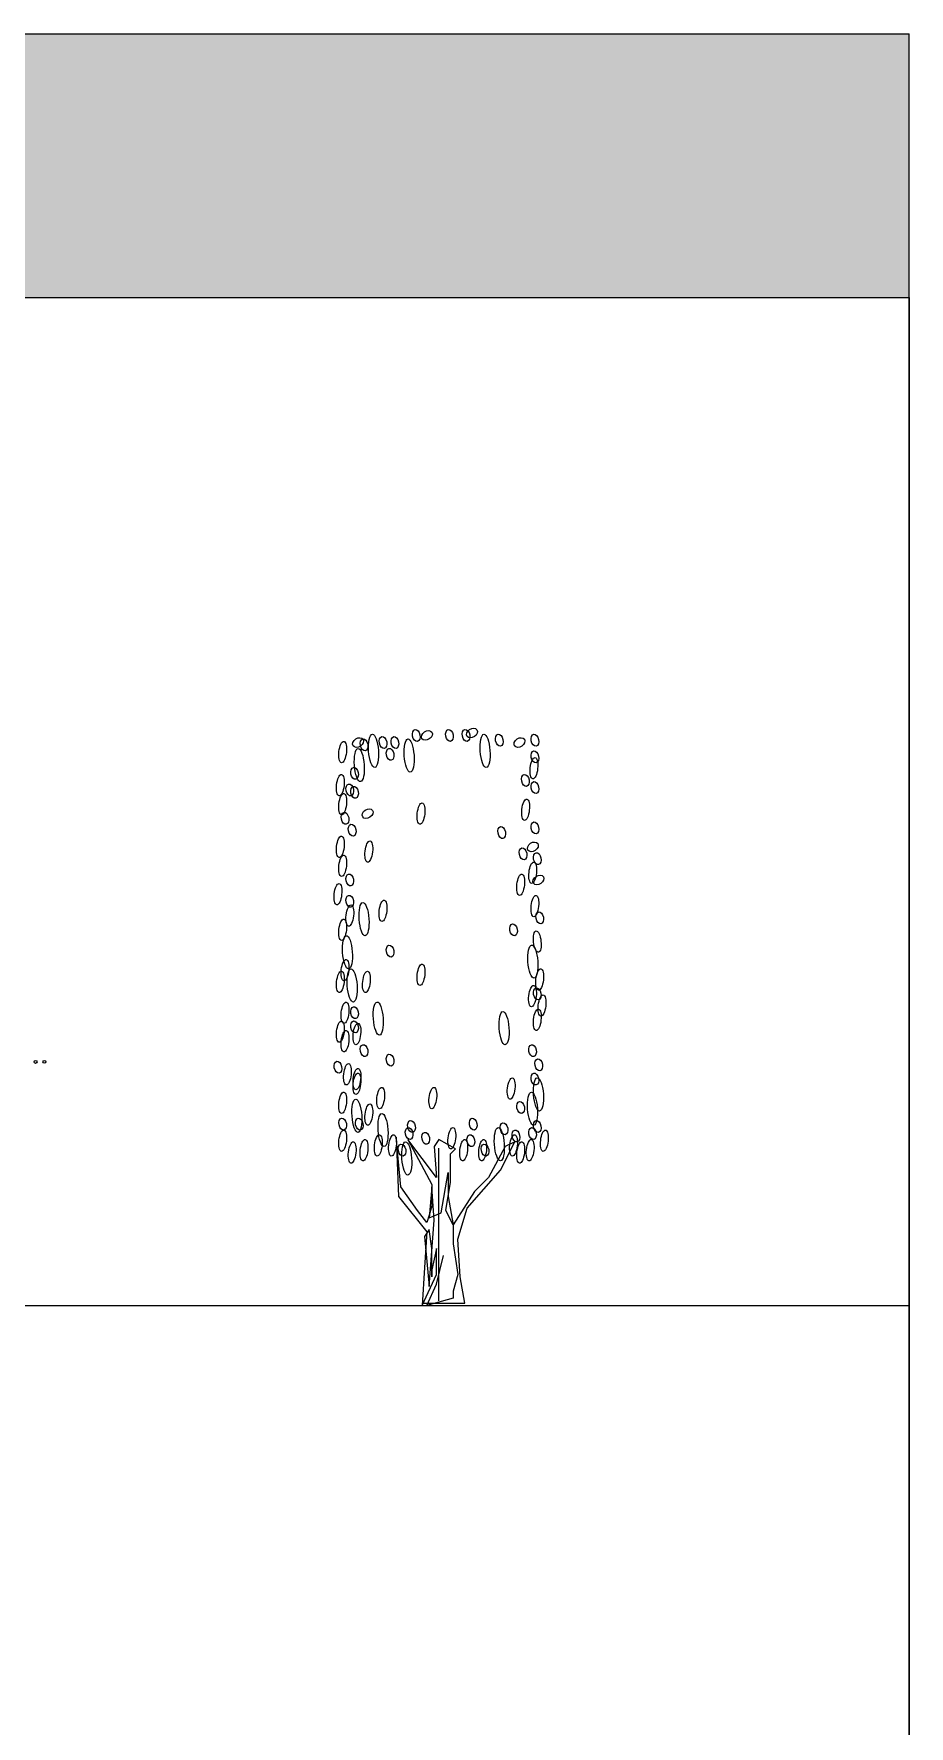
# Model space of a CAD drawing. Header units: millimetres. Extents: x 87938 to 265635, y 330093 to 434310.
# Drawn here: x 251721 to 265635, y 407395 to 434310 of the extents above; entities that cross this region are included whole.
import ezdxf

# ---------------------------------------------------------------- set-up
doc = ezdxf.new("R2010")
doc.units = ezdxf.units.MM
doc.layers.add('www.cad-blocks.net', color=7, linetype='Continuous')

# ---------------------------------------------------------------- blocks, each defined once
blk = doc.blocks.new('A$C0ADB39DF')
for centre in [(9714.218544353556, 3872.111461322929), (9854.288357452519, 3874.077582859609)]:
    blk.add_circle(centre, 23.01598151791608)
blk = doc.blocks.new('A$C1F3D3531')
for p, q in [((1061.828098683036, 1884.489946669841), (986.3803721066797, 2675.976012055238)), ((986.3803721066797, 2675.976012055238), (1024.103906093282, 1733.730876857822)), ((1627.686377312173, 2035.249361526861), (1175.000017851242, 2638.285985819006)), ((1175.000017851242, 2638.285985819006), (1552.238650735817, 1922.179972907004)), ((1665.409911298775, 2638.285985819006), (1589.962184721488, 2525.216597198218)), ((1589.962184721488, 2525.216597198218), (1627.686377312173, 2035.249361526861)), ((1661.743650090531, 2501.710097269563), (1661.743650090531, 71.71010561467847)), ((1929.477283619461, 2487.526916006987), (1665.409911298775, 2638.285985819006)), ((1854.029557043104, 2412.147208578361), (1929.477283619461, 2487.526916006987)), ((2721.678741979529, 2525.216597198218), (2457.611369657912, 2035.249361526861)), ((2646.231015402242, 2148.318750146485), (2872.574195133406, 2600.596304626844)), ((2872.574195133406, 2600.596304626844), (2721.678741979529, 2525.216597198218)), ((1854.029557043104, 1959.869654098235), (1854.029557043104, 2412.147208578361)), ((1325.895471004886, 1507.592099618108), (1061.828098683036, 1884.489946669841)), ((1552.238650735817, 1884.489946669841), (1514.514458145131, 1394.52271099732)), ((1552.238650735817, 1922.179972907004), (1552.238650735817, 1582.971807046735)), ((1589.962184721488, 1356.83302980609), (1552.238650735817, 1884.489946669841)), ((1703.134103889461, 1469.902418426878), (1816.305364452419, 2110.629068955255)), ((1778.581830465817, 1507.592099618108), (1854.029557043104, 1959.869654098235)), ((1816.305364452419, 2110.629068955255), (1816.305364452419, 1733.730876857822)), ((2118.096929364023, 1545.281780809339), (2646.231015402242, 2148.318750146485)), ((2457.611369657912, 2035.249361526861), (2231.268189927912, 1809.110584286216)), ((1024.103906093282, 1733.730876857822), (1476.790924158529, 1168.383933757839)), ((1816.305364452419, 1733.730876857822), (1891.753091028775, 1281.453322377696)), ((2231.268189927912, 1809.110584286216), (1891.753091028775, 1281.453322377696)), ((1476.790924158529, 1319.143003568926), (1325.895471004886, 1507.592099618108)), ((1514.514458145131, 1432.212392189715), (1476.790924158529, 1319.143003568926)), ((1552.238650735817, 1582.971807046735), (1514.514458145131, 1432.212392189715)), ((1514.514458145131, 1394.52271099732), (1703.134103889461, 1469.902418426878)), ((1514.514458145131, 301.5185059888172), (1589.962184721488, 1356.83302980609)), ((1891.753091028775, 1281.453322377696), (1778.581830465817, 1507.592099618108)), ((1967.201476210379, 1055.314545137982), (2118.096929364023, 1545.281780809339)), ((1514.514458145131, 1206.073614949069), (1439.066731567844, 1093.004226329213)), ((1476.790924158529, 1168.383933757839), (1439.066731567844, 603.0369906569249)), ((1439.066731567844, 1093.004226329213), (1514.514458145131, 301.5185059888172)), ((1552.238650735817, 904.5554753259639), (1514.514458145131, 1206.073614949069)), ((1891.753091028775, 1281.453322377696), (1891.753091028775, 979.9348377086571)), ((1627.686377312173, 904.5554753259639), (1552.238650735817, 565.3469644206925)), ((1552.238650735817, 452.2775757999043), (1552.238650735817, 904.5554753259639)), ((1627.686377312173, 489.967602037068), (1627.686377312173, 904.5554753259639)), ((1891.753091028775, 979.9348377086571), (1967.201476210379, 489.967602037068)), ((2004.925010196748, 452.2775757999043), (1967.201476210379, 1055.314545137982)), ((1439.066731567844, 603.0369906569249), (1401.343197581242, 2.131977817043662e-05)), ((1552.238650735817, 565.3469644206925), (1552.238650735817, 452.2775757999043)), ((1627.686377312173, 339.2081871800474), (1740.857637875131, 791.4857416601735)), ((1401.343197581242, 2.131977817043662e-05), (1627.686377312173, 489.967602037068)), ((1476.790924158529, 2.131977817043662e-05), (1627.686377312173, 339.2081871800474)), ((1967.201476210379, 489.967602037068), (1891.753091028775, 226.1387985604233)), ((2080.372736773337, 37.69004755694186), (2004.925010196748, 452.2775757999043)), ((1401.343197581242, 37.69004755694186), (2080.372736773337, 37.69004755694186)), ((1891.753091028775, 113.0694099396351), (1476.790924158529, 2.131977817043662e-05)), ((1891.753091028775, 226.1387985604233), (1891.753091028775, 113.0694099396351))]:
    blk.add_line(p, q)
for centre, major_axis, ratio, start_param, end_param in [((1307.033045407734, 9064.39681413531), (-18.86176715863106, 94.22437546846018), 0.6202085794488256, -2.837458490390077e-09, 6.283185304342128), ((1835.167131446186, 9064.39681413531), (-18.86176715863106, 94.22437546846018), 0.6202085794488256, -2.837458490390077e-09, 6.283185304342128), ((2099.234503767802, 9064.39681413531), (-18.86176715901933, 94.22437546856449), 0.6202085794569537, -2.828539180654843e-09, 6.283185304351047), ((2193.544326638686, 9102.086840372474), (78.42283921732039, 52.32914782490165), 0.720895792622706, 3.141592663659063, 9.42477797083865), ((382.7982301894808, 8951.327770560456), (78.42283921734446, 52.32914782395605), 0.7208957926185413, 3.141592663659702, 9.424777970839289), ((477.1073944569798, 8913.637744323292), (-18.86176715950659, 94.22437546828495), 0.6202085794469674, -2.852440283973579e-09, 6.283185304327146), ((778.8989593695151, 8951.327425515454), (-18.86176715913066, 94.22437546763278), 0.6202085794627095, -2.8304443233651e-09, 6.283185304349142), ((967.5179465088295, 8951.327425515454), (-18.86176715874237, 94.2243754675284), 0.6202085794545812, -2.839363189011124e-09, 6.283185304340223), ((1476.790594855906, 9064.397159181011), (78.42283921911577, 52.32914782221099), 0.7208957926280603, 3.141592663706656, 9.424777970886243), ((2627.368589806254, 8989.017106706684), (-18.86176715901933, 94.22437546856449), 0.6202085794569537, -2.828539180654843e-09, 6.283185304351047), ((2948.022251012153, 8951.327770560456), (78.42283921734446, 52.32914782395605), 0.7208957926185413, 3.141592663659702, 9.424777970839289), ((3193.226868433529, 8989.017106706684), (-18.86176715863106, 94.22437546846018), 0.6202085794488256, -2.837458490390077e-09, 6.283185304342128), ((892.0702199334046, 8762.878329466272), (-18.86176715991713, 94.22437546820274), 0.6202085794562482, -2.859465331184197e-09, 6.283185304320121), ((3193.226868433529, 8725.188648274809), (-18.86176715863106, 94.22437546846018), 0.6202085794488256, -2.837458490390077e-09, 6.283185304342128), ((326.2119413024047, 8461.360189843166), (-18.86176715513293, 94.22437546916042), 0.6202085794562482, -2.777598595571362e-09, 6.283185304401988), ((3042.331415280816, 8348.29080122331), (-18.86176715863106, 94.22437546846018), 0.6202085794488256, -2.837458490390077e-09, 6.283185304342128), ((250.7642147269798, 8197.531386366289), (-18.86176715901933, 94.22437546856449), 0.6202085794569537, -2.828539180654843e-09, 6.283185304351047), ((326.2119413024047, 8159.841705174826), (-18.8617671543687, 94.22437546840389), 0.6202085794638618, -2.764521278564303e-09, 6.283185304415065), ((3193.226868433529, 8235.221412603452), (-18.86176715863106, 94.22437546846018), 0.6202085794488256, -2.837458490390077e-09, 6.283185304342128), ((175.3164881496923, 7745.253831886163), (-18.8617671543687, 94.22437546840389), 0.6202085794638618, -2.764521278564303e-09, 6.283185304415065), ((533.6936833431246, 7820.633539314556), (78.42283921732039, 52.32914782490165), 0.720895792622706, 3.141592663659063, 9.42477797083865), ((288.4884073158028, 7556.80473583698), (-18.86176715950659, 94.22437546828495), 0.6202085794469674, -2.852440283973579e-09, 6.283185304327146), ((2665.093441000325, 7519.115054645517), (-18.86176715901933, 94.22437546856449), 0.6202085794569537, -2.828539180654843e-09, 6.283185304351047), ((3193.226868433529, 7594.494762074144), (-18.86176715863106, 94.22437546846018), 0.6202085794488256, -2.837458490390077e-09, 6.283185304342128), ((3004.607881293283, 7179.906888785248), (-18.86176715901933, 94.22437546856449), 0.6202085794569537, -2.828539180654843e-09, 6.283185304351047), ((3160.478101618006, 7291.975299979968), (78.42283921708072, 52.3291478229883), 0.7208957926296811, 3.141592663676819, 9.424777970856406), ((3230.951061023283, 7104.527181356854), (-18.86176715863106, 94.22437546846018), 0.6202085794488256, -2.837458490390077e-09, 6.283185304342128), ((250.7642147269798, 6765.319015496352), (-18.86176715989485, 94.22437546838923), 0.6202085794550959, -2.84352075219374e-09, 6.283185304336065), ((3249.813157319673, 6765.319360542286), (78.42283921732039, 52.32914782490165), 0.720895792622706, 3.141592663659063, 9.42477797083865), ((250.7642147269798, 6426.110849636083), (-18.86176715989485, 94.22437546838923), 0.6202085794550959, -2.84352075219374e-09, 6.283185304336065), ((3269.462285688263, 6162.639858496084), (-18.86176715863106, 94.22437546846018), 0.6202085794488256, -2.837458490390077e-09, 6.283185304342128), ((2853.712428139639, 5973.833295155957), (-18.86176715950659, 94.22437546828495), 0.6202085794469674, -2.852440283973579e-09, 6.283185304327146), ((892.0702199334046, 5634.625129295688), (-18.86176715991713, 94.22437546820274), 0.6202085794562482, -2.859465331184197e-09, 6.283185304320121), ((3231.667622444802, 4954.277577082801), (-18.86176715989485, 94.22437546838923), 0.6202085794550959, -2.84352075219374e-09, 6.283185304336065), ((326.2119413024047, 4654.690312906809), (-18.8617671542574, 94.2243754693357), 0.6202085794581059, -2.762616357898651e-09, 6.283185304416969), ((326.2119413024047, 4428.551535666396), (-18.86176715513293, 94.22437546916042), 0.6202085794562482, -2.777598595571362e-09, 6.283185304401988), ((477.1073944569798, 4051.653343569662), (-18.86176715874237, 94.2243754675284), 0.6202085794545812, -2.839363189011124e-09, 6.283185304340223), ((3155.503334447858, 4051.653343569662), (-18.86176715913066, 94.22437546763278), 0.6202085794627095, -2.8304443233651e-09, 6.283185304349142), ((62.14522758580279, 3787.824885137787), (-18.86176715901933, 94.22437546856449), 0.6202085794569537, -2.828539180654843e-09, 6.283185304351047), ((892.0702199334046, 3900.894273757644), (-18.86176715904161, 94.22437546837801), 0.6202085794581059, -2.844483537600695e-09, 6.283185304335102), ((3254.286726657883, 3825.371717430593), (-18.86176715513293, 94.22437546916042), 0.6202085794562482, -2.777598595571362e-09, 6.283185304401988), ((3193.226868433529, 3599.375789089536), (-18.86176715874237, 94.2243754675284), 0.6202085794545812, -2.839363189011124e-09, 6.283185304340223), ((2966.883688703529, 3147.098234608478), (-18.86176715989485, 94.22437546838923), 0.6202085794550959, -2.84352075219374e-09, 6.283185304336065), ((137.5929541630903, 2883.269776177534), (-18.86176715874237, 94.2243754675284), 0.6202085794545812, -2.839363189011124e-09, 6.283185304340223), ((401.6596678815549, 2883.269776177534), (-18.86176715913066, 94.22437546763278), 0.6202085794627095, -2.8304443233651e-09, 6.283185304349142), ((2212.406422933214, 2883.269776177534), (-18.8617671543687, 94.22437546840389), 0.6202085794638618, -2.764521278564303e-09, 6.283185304415065), ((1193.861126239761, 2732.510361319582), (-18.86176715513293, 94.22437546916042), 0.6202085794562482, -2.777598595571362e-09, 6.283185304401988), ((1231.585318830446, 2845.579749940371), (-18.86176715904161, 94.22437546837801), 0.6202085794581059, -2.844483537600695e-09, 6.283185304335102), ((1457.928498561378, 2657.130998937122), (-18.86176715901933, 94.22437546856449), 0.6202085794569537, -2.828539180654843e-09, 6.283185304351047), ((2174.68223034346, 2619.440972699958), (-18.86176715863106, 94.22437546846018), 0.6202085794488256, -2.837458490390077e-09, 6.283185304342128), ((2702.816316381679, 2807.89006874914), (-18.86176715874237, 94.2243754675284), 0.6202085794545812, -2.839363189011124e-09, 6.283185304340223), ((2891.435962126241, 2694.820680128352), (-18.86176715950659, 94.22437546828495), 0.6202085794469674, -2.852440283973579e-09, 6.283185304327146), ((3155.503334447858, 2732.510361319582), (-18.86176715989485, 94.22437546838923), 0.6202085794550959, -2.84352075219374e-09, 6.283185304336065), ((3231.451600251137, 2845.007664255274), (-18.86176715513293, 94.22437546916042), 0.6202085794562482, -2.777598595571362e-09, 6.283185304401988), ((1080.689865675871, 2468.681902888871), (-18.86176715913066, 94.22437546763278), 0.6202085794627095, -2.8304443233651e-09, 6.283185304349142), ((2401.025410074391, 2468.681902888871), (-18.8617671543687, 94.22437546840389), 0.6202085794638618, -2.764521278564303e-09, 6.283185304415065)]:
    blk.add_ellipse(centre, major_axis=major_axis, ratio=ratio, start_param=start_param, end_param=end_param)
for centre, major_axis, ratio in [((137.5929541630903, 8800.568528226286), (18.86176703055698, 169.6042554490268), 0.3492412984226393), ((628.0031769141788, 8819.41302377655), (-18.8620963223787, 263.8284584298866), 0.2937740790798681), ((1193.861455542385, 8744.033661392925), (-18.86209632267338, 263.8284584298656), 0.2937740790796229), ((2401.025739376782, 8819.41302377655), (-18.8620963223787, 263.8284584298866), 0.2937740790798681), ((401.6599971823161, 8593.274246535904), (-18.86209631944675, 263.8284584300965), 0.2937740790796228), ((3177.765475161723, 8542.961932921957), (18.86176702966875, 169.6042554490244), 0.349241298428142), ((99.86876157333609, 8272.911266317766), (18.86176703034094, 169.6042554481415), 0.3492412984244891), ((137.5929541630903, 7971.392781648727), (18.8617670301632, 169.6042554490706), 0.3492412984232284), ((1382.48077198409, 7820.63371183764), (18.86176703346599, 169.6042554476928), 0.3492412984299919), ((3045.481519387453, 7882.13878870866), (18.86176703293804, 169.604255448661), 0.3492412984281421), ((99.86876157333609, 7292.976449927955), (18.8617670301632, 169.6042554490706), 0.3492412984232284), ((552.5551210342674, 7217.596742499562), (18.86176703001895, 169.6042554489856), 0.349241298428731), ((137.5929541630903, 6991.457965259848), (18.86176703034094, 169.6042554481415), 0.3492412984244891), ((3158.867484934744, 6881.4636234559), (18.86176703019666, 169.6042554480563), 0.349241298429992), ((2966.884347306681, 6689.939480590809), (18.86176702966875, 169.6042554490244), 0.349241298428142), ((62.1445689824177, 6539.18041077879), (18.86176703001895, 169.6042554489856), 0.349241298428731), ((3193.226868433529, 6350.731314730539), (18.8617670301632, 169.6042554490706), 0.3492412984232284), ((250.7642147269798, 6199.972244919452), (18.86176703019666, 169.6042554480563), 0.349241298429992), ((477.1077237596037, 6143.437378086091), (-18.86209632259663, 263.8284584298712), 0.2937740790796229), ((778.8983007651987, 6275.351952347846), (18.86176703041268, 169.6042554489417), 0.349241298428142), ((137.5929541630903, 5973.833467678807), (18.8617670301632, 169.6042554490706), 0.3492412984232284), ((3230.951719628531, 5785.384199107706), (-18.8617670306586, 169.6040829259549), 0.3492426083480132), ((213.040351437754, 5615.780116177571), (-18.86209631915203, 263.8284584301173), 0.2937740790798681), ((3160.15604414267, 5466.737303419446), (-18.86209632267338, 263.8284584298656), 0.2937740790796229), ((175.3164881496923, 5333.10681715043), (18.86176703346599, 169.6042554476928), 0.3492412984299919), ((1382.48077198409, 5257.727109721105), (18.86176703328822, 169.604255448622), 0.349241298428731), ((99.86876157333609, 5144.657721101248), (18.8617670301632, 169.6042554490706), 0.3492412984232284), ((288.4880780150415, 5088.122854268819), (-18.86209632240853, 263.8284584289752), 0.2937740790808757), ((514.8315870476654, 5144.657721101248), (18.86176703328822, 169.604255448622), 0.349241298428731), ((3268.674595009885, 5182.347747338412), (18.86176703328822, 169.604255448622), 0.349241298428731), ((3155.503334447858, 4918.518943861534), (18.86176703019666, 169.6042554480563), 0.349241298429992), ((3306.398787602433, 4767.759874049516), (18.86176703001895, 169.6042554489856), 0.349241298428731), ((175.3164881496923, 4654.690485429892), (18.86176703368198, 169.6042554485781), 0.349241298428142), ((703.4509034896037, 4560.465592359367), (-18.86209631944675, 263.8284584300965), 0.2937740790796228), ((2702.816645684303, 4409.70652254828), (-18.8620963223787, 263.8284584298866), 0.2937740790798681), ((3230.951061023283, 4541.621096809104), (18.8617670301632, 169.6042554490706), 0.3492412984232284), ((99.86876157333609, 4353.172000760853), (18.8617670301632, 169.6042554490706), 0.3492412984232284), ((175.3164881496923, 4202.412930949766), (18.86176703346599, 169.6042554476928), 0.3492412984299919), ((363.9361338949529, 4315.48231956939), (18.86176702966875, 169.6042554490244), 0.349241298428142), ((213.0406807403779, 3674.755669040082), (18.86176703001895, 169.6042554489856), 0.349241298428731), ((363.9361338949529, 3599.375961611688), (18.86176703001895, 169.6042554489856), 0.349241298428731), ((363.9361338949529, 3523.996599228994), (18.86176702966875, 169.6042554490244), 0.349241298428142), ((2815.988235550583, 3448.616891800601), (18.86176703041268, 169.6042554489417), 0.349241298428142), ((3249.991639070096, 3354.821235516749), (-18.86209631915203, 263.8284584301173), 0.2937740790798681), ((137.5929541630903, 3222.478114559955), (18.8617670301632, 169.6042554490706), 0.3492412984232284), ((363.9358045923291, 3015.183832870505), (-18.86209631918398, 263.8284584291407), 0.2937740790809478), ((741.1747667788295, 3297.85747694358), (18.86176703019666, 169.6042554480563), 0.349241298429992), ((1571.099759124336, 3297.85747694358), (18.86176703019666, 169.6042554480563), 0.349241298429992), ((3155.503005145234, 3128.253221490362), (-18.86209631915203, 263.8284584301173), 0.2937740790798681), ((552.5551210342674, 3034.029018511705), (18.86176703041268, 169.6042554489417), 0.349241298428142), ((778.8986300668912, 2789.045055630093), (-18.8620963223787, 263.8284584298866), 0.2937740790798681), ((137.5929541630903, 2619.441145222809), (18.861767029813, 169.6042554491096), 0.3492412984226392), ((703.4505741879111, 2544.061782840348), (18.86176703346599, 169.6042554476928), 0.3492412984299919), ((929.7944125231588, 2544.061782840348), (18.86176703019666, 169.6042554480563), 0.349241298429992), ((1872.89132403594, 2657.131171459972), (18.86176703368198, 169.6042554485781), 0.349241298428142), ((2627.368919107015, 2562.906278389448), (-18.86209631944675, 263.8284584300965), 0.2937740790796228), ((2853.711769535323, 2544.061782840348), (18.86176703034094, 169.6042554481415), 0.3492412984244891), ((3344.122321589035, 2619.441145222809), (18.86176702966875, 169.6042554490244), 0.349241298428142), ((288.4884073158028, 2430.99239421956), (18.8617670301632, 169.6042554490706), 0.3492412984232284), ((477.1073944569798, 2468.68207541079), (18.8617670301632, 169.6042554490706), 0.3492412984232284), ((1156.137262952398, 2336.767501149967), (-18.8620963223787, 263.8284584298866), 0.2937740790798681), ((2061.510311175254, 2468.68207541079), (18.86176703328822, 169.604255448622), 0.349241298428731), ((2363.301876087789, 2468.68207541079), (18.8617670301632, 169.6042554490706), 0.3492412984232284), ((2966.883688703529, 2430.99239421956), (18.86176703001895, 169.6042554489856), 0.349241298428731), ((3117.779141857172, 2468.68207541079), (18.86176703001895, 169.6042554489856), 0.349241298428731)]:
    blk.add_ellipse(centre, major_axis=major_axis, ratio=ratio)
blk = doc.blocks.new('format')
at = {"layer": 'www.cad-blocks.net', "true_color": 0x546d8e}
h = blk.add_hatch(color=155, dxfattribs=at)
h.set_gradient(color1=(68, 68, 68), color2=(84, 109, 142), tint=1)
h.paths.add_polyline_path([(102853.6850737207, 434309.7043885603), (102853.6850737208, 430117.981024657), (265634.8431028031, 430117.981024657), (265634.843102803, 434309.7043885604)])
at = {"layer": 'www.cad-blocks.net', "color": 155, "true_color": 0x546d8e}
for p, q in [((102853.6850737207, 434309.7043885603), (265634.843102803, 434309.7043885604)), ((265634.8431028037, 330092.5323059393), (265634.843102803, 434309.7043885604)), ((102853.6850737207, 430117.981024657), (265634.8431028033, 430117.981024657)), ((102853.6850737207, 430117.981024657), (265634.843102803, 430117.981024657)), ((102853.6850737207, 414087.4534106329), (265634.8431028039, 414087.4534106329))]:
    blk.add_line(p, q, dxfattribs=at)
blk.add_lwpolyline([(102853.6850737207, 430117.981024657), (265634.8431028037, 430117.981024657), (265634.8431028037, 332677.2557600255), (102853.6850737207, 332677.2557600255)], close=True, dxfattribs=at)

msp = doc.modelspace()

# ---------------------------------------------------------------- block references
for name, p in [('A$C1F3D3531', (256492.4333159684, 414087.4534106329)), ('A$C0ADB39DF', (242034.6318436496, 414087.4534106329))]:
    msp.add_blockref(name, p)
at = {"layer": 'www.cad-blocks.net'}
msp.add_blockref('format', (0, 0), dxfattribs=at)

doc.saveas('drawing.dxf')
